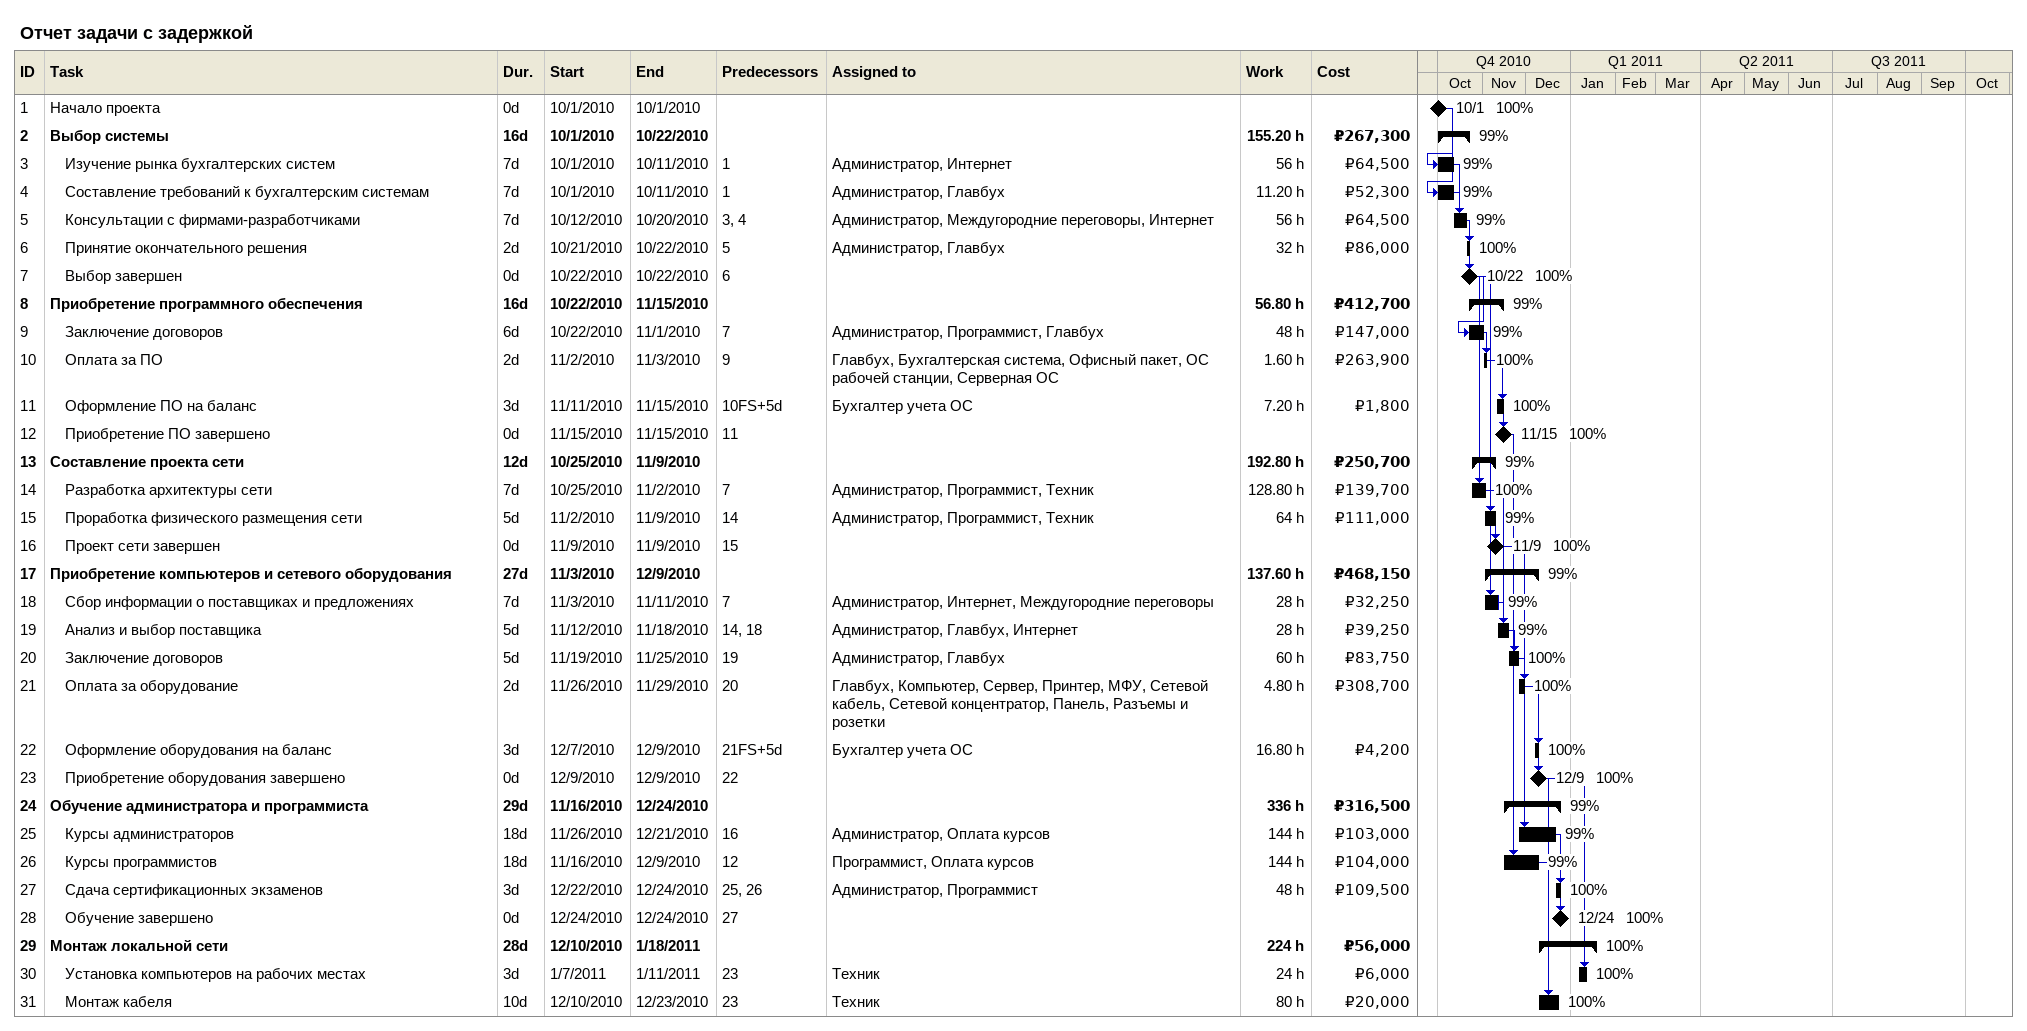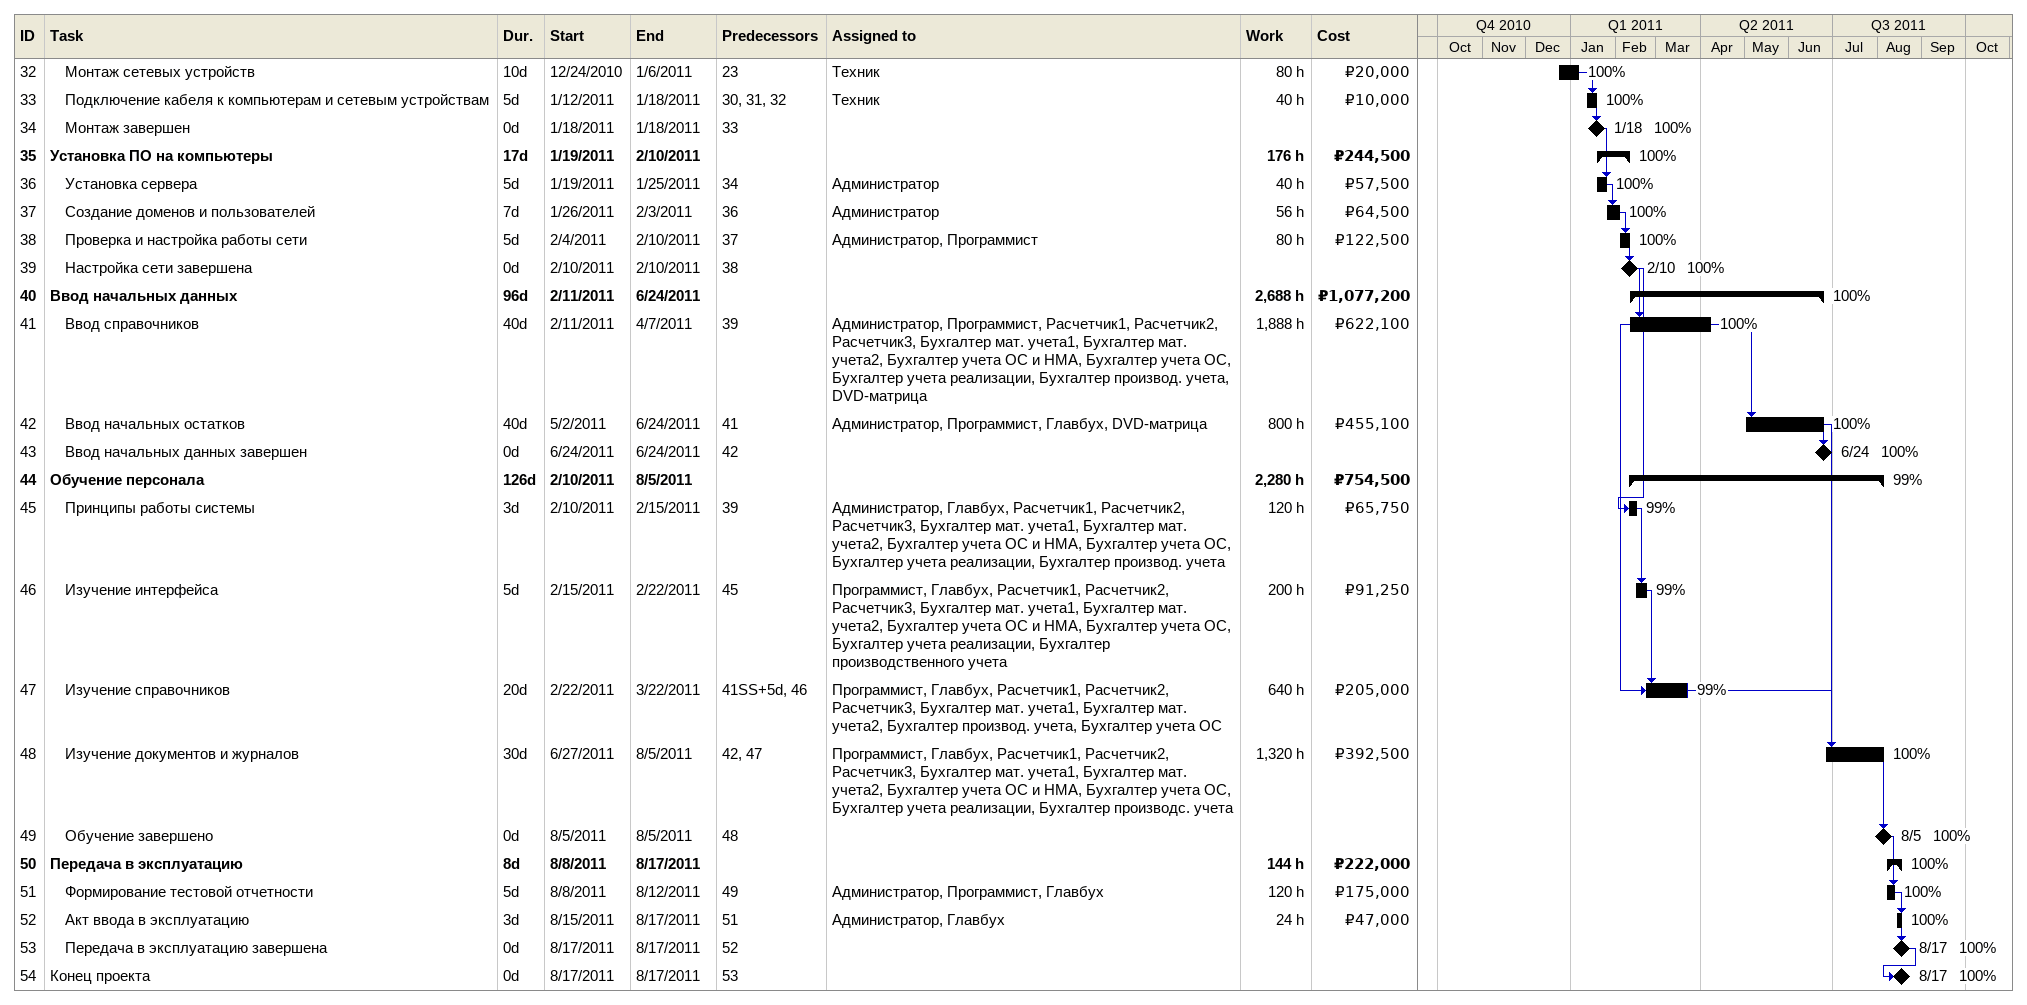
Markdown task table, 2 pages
Отчет задачи с задержкой

| ID | Level | Task | Duration | Start | Finish | Predecessors | Resources | % complete | Work (h) | Cost (₽) |
|---|---|---|---|---|---|---|---|---|---|---|
| 1 | 1 | Начало проекта | 0d | 2010-10-01 | 2010-10-01 |  |  | 100 |  |  |
| 2 | 1 | **Выбор системы** | 16d | 2010-10-01 | 2010-10-22 |  |  | 99 | 155.20 | 267300 |
| 3 | 2 | Изучение рынка бухгалтерских систем | 7d | 2010-10-01 | 2010-10-11 | 1 | Администратор, Интернет | 99 | 56 | 64500 |
| 4 | 2 | Составление требований к бухгалтерским системам | 7d | 2010-10-01 | 2010-10-11 | 1 | Администратор, Главбух | 99 | 11.20 | 52300 |
| 5 | 2 | Консультации с фирмами-разработчиками | 7d | 2010-10-12 | 2010-10-20 | 3, 4 | Администратор, Междугородние переговоры, Интернет | 99 | 56 | 64500 |
| 6 | 2 | Принятие окончательного решения | 2d | 2010-10-21 | 2010-10-22 | 5 | Администратор, Главбух | 100 | 32 | 86000 |
| 7 | 2 | Выбор завершен | 0d | 2010-10-22 | 2010-10-22 | 6 |  | 100 |  |  |
| 8 | 1 | **Приобретение программного обеспечения** | 16d | 2010-10-22 | 2010-11-15 |  |  | 99 | 56.80 | 412700 |
| 9 | 2 | Заключение договоров | 6d | 2010-10-22 | 2010-11-01 | 7 | Администратор, Программист, Главбух | 99 | 48 | 147000 |
| 10 | 2 | Оплата за ПО | 2d | 2010-11-02 | 2010-11-03 | 9 | Главбух, Бухгалтерская система, Офисный пакет, ОС рабочей станции, Серверная ОС | 100 | 1.60 | 263900 |
| 11 | 2 | Оформление ПО на баланс | 3d | 2010-11-11 | 2010-11-15 | 10FS+5d | Бухгалтер учета ОС | 100 | 7.20 | 1800 |
| 12 | 2 | Приобретение ПО завершено | 0d | 2010-11-15 | 2010-11-15 | 11 |  | 100 |  |  |
| 13 | 1 | **Составление проекта сети** | 12d | 2010-10-25 | 2010-11-09 |  |  | 99 | 192.80 | 250700 |
| 14 | 2 | Разработка архитектуры сети | 7d | 2010-10-25 | 2010-11-02 | 7 | Администратор, Программист, Техник | 100 | 128.80 | 139700 |
| 15 | 2 | Проработка физического размещения сети | 5d | 2010-11-02 | 2010-11-09 | 14 | Администратор, Программист, Техник | 99 | 64 | 111000 |
| 16 | 2 | Проект сети завершен | 0d | 2010-11-09 | 2010-11-09 | 15 |  | 100 |  |  |
| 17 | 1 | **Приобретение компьютеров и сетевого оборудования** | 27d | 2010-11-03 | 2010-12-09 |  |  | 99 | 137.60 | 468150 |
| 18 | 2 | Сбор информации о поставщиках и предложениях | 7d | 2010-11-03 | 2010-11-11 | 7 | Администратор, Интернет, Междугородние переговоры | 99 | 28 | 32250 |
| 19 | 2 | Анализ и выбор поставщика | 5d | 2010-11-12 | 2010-11-18 | 14, 18 | Администратор, Главбух, Интернет | 99 | 28 | 39250 |
| 20 | 2 | Заключение договоров | 5d | 2010-11-19 | 2010-11-25 | 19 | Администратор, Главбух | 100 | 60 | 83750 |
| 21 | 2 | Оплата за оборудование | 2d | 2010-11-26 | 2010-11-29 | 20 | Главбух, Компьютер, Сервер, Принтер, МФУ, Сетевой кабель, Сетевой концентратор, Панель, Разъемы и розетки | 100 | 4.80 | 308700 |
| 22 | 2 | Оформление оборудования на баланс | 3d | 2010-12-07 | 2010-12-09 | 21FS+5d | Бухгалтер учета ОС | 100 | 16.80 | 4200 |
| 23 | 2 | Приобретение оборудования завершено | 0d | 2010-12-09 | 2010-12-09 | 22 |  | 100 |  |  |
| 24 | 1 | **Обучение администратора и программиста** | 29d | 2010-11-16 | 2010-12-24 |  |  | 99 | 336 | 316500 |
| 25 | 2 | Курсы администраторов | 18d | 2010-11-26 | 2010-12-21 | 16 | Администратор, Оплата курсов | 99 | 144 | 103000 |
| 26 | 2 | Курсы программистов | 18d | 2010-11-16 | 2010-12-09 | 12 | Программист, Оплата курсов | 99 | 144 | 104000 |
| 27 | 2 | Сдача сертификационных экзаменов | 3d | 2010-12-22 | 2010-12-24 | 25, 26 | Администратор, Программист | 100 | 48 | 109500 |
| 28 | 2 | Обучение завершено | 0d | 2010-12-24 | 2010-12-24 | 27 |  | 100 |  |  |
| 29 | 1 | **Монтаж локальной сети** | 28d | 2010-12-10 | 2011-01-18 |  |  | 100 | 224 | 56000 |
| 30 | 2 | Установка компьютеров на рабочих местах | 3d | 2011-01-07 | 2011-01-11 | 23 | Техник | 100 | 24 | 6000 |
| 31 | 2 | Монтаж кабеля | 10d | 2010-12-10 | 2010-12-23 | 23 | Техник | 100 | 80 | 20000 |
| 32 | 2 | Монтаж сетевых устройств | 10d | 2010-12-24 | 2011-01-06 | 23 | Техник | 100 | 80 | 20000 |
| 33 | 2 | Подключение кабеля к компьютерам и сетевым устройствам | 5d | 2011-01-12 | 2011-01-18 | 30, 31, 32 | Техник | 100 | 40 | 10000 |
| 34 | 2 | Монтаж завершен | 0d | 2011-01-18 | 2011-01-18 | 33 |  | 100 |  |  |
| 35 | 1 | **Установка ПО на компьютеры** | 17d | 2011-01-19 | 2011-02-10 |  |  | 100 | 176 | 244500 |
| 36 | 2 | Установка сервера | 5d | 2011-01-19 | 2011-01-25 | 34 | Администратор | 100 | 40 | 57500 |
| 37 | 2 | Создание доменов и пользователей | 7d | 2011-01-26 | 2011-02-03 | 36 | Администратор | 100 | 56 | 64500 |
| 38 | 2 | Проверка и настройка работы сети | 5d | 2011-02-04 | 2011-02-10 | 37 | Администратор, Программист | 100 | 80 | 122500 |
| 39 | 2 | Настройка сети завершена | 0d | 2011-02-10 | 2011-02-10 | 38 |  | 100 |  |  |
| 40 | 1 | **Ввод начальных данных** | 96d | 2011-02-11 | 2011-06-24 |  |  | 100 | 2688 | 1077200 |
| 41 | 2 | Ввод справочников | 40d | 2011-02-11 | 2011-04-07 | 39 | Администратор, Программист, Расчетчик1, Расчетчик2, Расчетчик3, Бухгалтер мат. учета1, Бухгалтер мат. учета2, Бухгалтер учета ОС и НМА, Бухгалтер учета ОС, Бухгалтер учета реализации, Бухгалтер производ. учета, DVD-матрица | 100 | 1888 | 622100 |
| 42 | 2 | Ввод начальных остатков | 40d | 2011-05-02 | 2011-06-24 | 41 | Администратор, Программист, Главбух, DVD-матрица | 100 | 800 | 455100 |
| 43 | 2 | Ввод начальных данных завершен | 0d | 2011-06-24 | 2011-06-24 | 42 |  | 100 |  |  |
| 44 | 1 | **Обучение персонала** | 126d | 2011-02-10 | 2011-08-05 |  |  | 99 | 2280 | 754500 |
| 45 | 2 | Принципы работы системы | 3d | 2011-02-10 | 2011-02-15 | 39 | Администратор, Главбух, Расчетчик1, Расчетчик2, Расчетчик3, Бухгалтер мат. учета1, Бухгалтер мат. учета2, Бухгалтер учета ОС и НМА, Бухгалтер учета ОС, Бухгалтер учета реализации, Бухгалтер производ. учета | 99 | 120 | 65750 |
| 46 | 2 | Изучение интерфейса | 5d | 2011-02-15 | 2011-02-22 | 45 | Программист, Главбух, Расчетчик1, Расчетчик2, Расчетчик3, Бухгалтер мат. учета1, Бухгалтер мат. учета2, Бухгалтер учета ОС и НМА, Бухгалтер учета ОС, Бухгалтер учета реализации, Бухгалтер производственного учета | 99 | 200 | 91250 |
| 47 | 2 | Изучение справочников | 20d | 2011-02-22 | 2011-03-22 | 41SS+5d, 46 | Программист, Главбух, Расчетчик1, Расчетчик2, Расчетчик3, Бухгалтер мат. учета1, Бухгалтер мат. учета2, Бухгалтер производ. учета, Бухгалтер учета ОС | 99 | 640 | 205000 |
| 48 | 2 | Изучение документов и журналов | 30d | 2011-06-27 | 2011-08-05 | 42, 47 | Программист, Главбух, Расчетчик1, Расчетчик2, Расчетчик3, Бухгалтер мат. учета1, Бухгалтер мат. учета2, Бухгалтер учета ОС и НМА, Бухгалтер учета ОС, Бухгалтер учета реализации, Бухгалтер производс. учета | 100 | 1320 | 392500 |
| 49 | 2 | Обучение завершено | 0d | 2011-08-05 | 2011-08-05 | 48 |  | 100 |  |  |
| 50 | 1 | **Передача в эксплуатацию** | 8d | 2011-08-08 | 2011-08-17 |  |  | 100 | 144 | 222000 |
| 51 | 2 | Формирование тестовой отчетности | 5d | 2011-08-08 | 2011-08-12 | 49 | Администратор, Программист, Главбух | 100 | 120 | 175000 |
| 52 | 2 | Акт ввода в эксплуатацию | 3d | 2011-08-15 | 2011-08-17 | 51 | Администратор, Главбух | 100 | 24 | 47000 |
| 53 | 2 | Передача в эксплуатацию завершена | 0d | 2011-08-17 | 2011-08-17 | 52 |  | 100 |  |  |
| 54 | 1 | Конец проекта | 0d | 2011-08-17 | 2011-08-17 | 53 |  | 100 |  |  |
